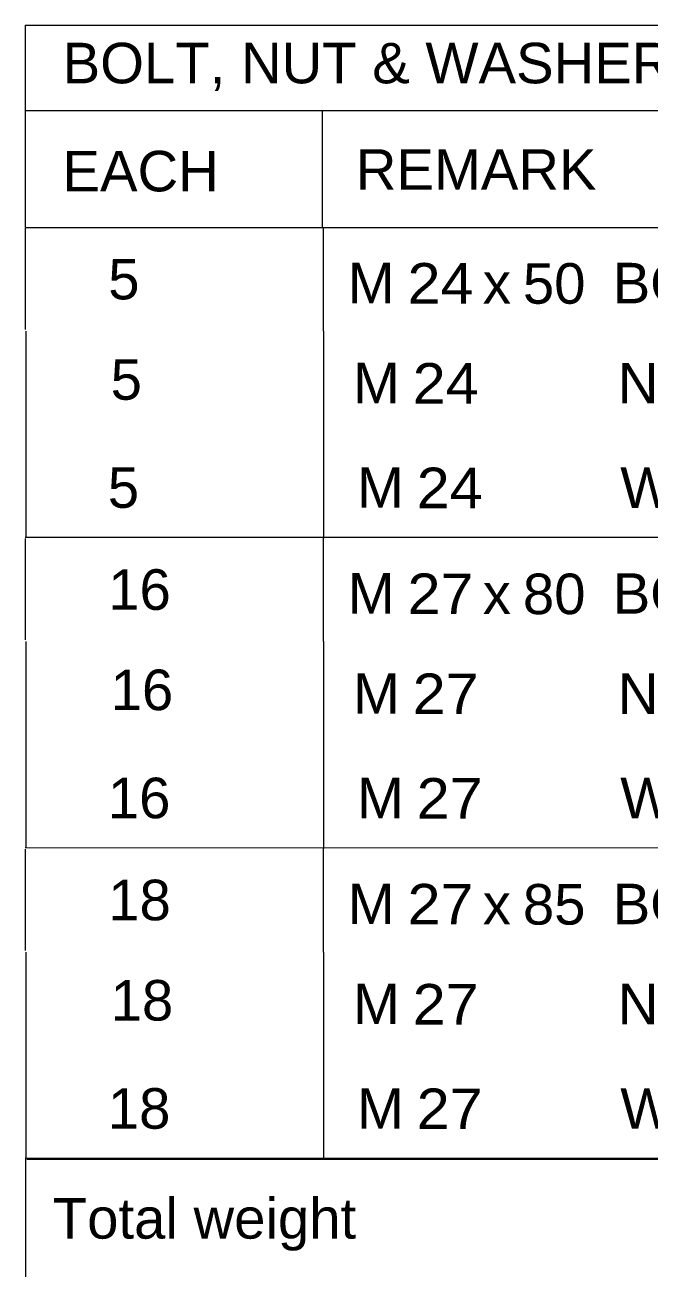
# Model space of a CAD drawing. Header units: millimetres. Extents: x 2 to 1174, y 1 to 825.
# Drawn here: x 1037.8 to 1071.7, y 621.2 to 689.1 of the extents above; entities that cross this region are included whole.
import ezdxf

# ---------------------------------------------------------------- set-up
doc = ezdxf.new("R2010")
doc.units = ezdxf.units.MM
doc.linetypes.add('XKITLINE00', pattern=[0])
doc.layers.add('OtherObjectType', color=7, linetype='Continuous', lineweight=0)
doc.styles.add('ARIAL_NARROW', font='ARIALN.TTF')

# ---------------------------------------------------------------- blocks, each defined once
blk = doc.blocks.new('*A188')
at = {"layer": 'OtherObjectType', "color": 7, "linetype": 'XKITLINE00', "lineweight": 0}
for p, q in [((1037.755, 689.15), (1163.878, 689.15)), ((1037.755, 689.15), (1037.755, 678.151)), ((1037.754, 684.502), (1163.877, 684.503)), ((1053.873, 684.51), (1053.871, 678.151)), ((1037.763, 678.12), (1037.763, 672.62)), ((1037.769, 678.153), (1163.878, 678.152)), ((1053.921, 678.146), (1053.921, 672.531)), ((1037.79, 672.531), (1037.791, 666.917)), ((1053.95, 672.528), (1053.95, 666.912)), ((1037.794, 666.897), (1037.794, 661.33)), ((1053.95, 666.911), (1053.95, 661.295)), ((1163.878, 661.301), (1037.754, 661.33)), ((1037.763, 661.263), (1037.763, 655.763)), ((1053.921, 661.29), (1053.921, 655.674)), ((1037.79, 655.674), (1037.791, 650.061)), ((1053.95, 655.672), (1053.95, 650.056)), ((1037.794, 650.04), (1037.794, 644.473)), ((1053.95, 650.054), (1053.95, 644.438)), ((1163.878, 644.444), (1037.754, 644.473)), ((1053.921, 644.434), (1053.921, 638.818)), ((1037.763, 644.407), (1037.763, 638.907)), ((1037.79, 638.818), (1037.791, 633.204)), ((1053.95, 638.816), (1053.95, 633.2)), ((1037.794, 633.184), (1037.794, 627.617)), ((1053.95, 633.198), (1053.95, 627.582)), ((1163.878, 627.588), (1037.754, 627.617)), ((1037.777, 627.58), (1037.777, 621.174)), ((1037.854, 627.577), (1163.873, 627.581))]:
    blk.add_line(p, q, dxfattribs=at)
at = {"layer": 'OtherObjectType', "color": 7, "style": 'ARIAL_NARROW'}
for s, width, p in [('BOLT, NUT & WASHERS MATERIAL LIST', 1.211571, (1039.792, 685.986)), ('EACH', 1.211571, (1039.784, 680.119)), ('REMARK', 1.211571, (1055.695, 680.207)), ('5', 1.211571, (1042.265, 674.255)), ('M', 1.211571, (1055.258, 674.046)), ('24', 1.275, (1058.502, 674.025)), ('x', 1.211571, (1062.583, 674.029)), ('50', 1.211571, (1064.759, 674.02)), ('BOLTS', 1.211571, (1069.63, 674.039)), ('5', 1.211571, (1042.398, 668.807)), ('M', 1.211571, (1055.538, 668.614)), ('24', 1.275, (1058.782, 668.593)), ('NUTS', 1.211571, (1069.91, 668.606)), ('5', 1.211571, (1042.243, 662.938)), ('M', 1.211571, (1055.756, 662.938)), ('24', 1.275, (1059, 662.917)), ('WASHERS', 1.211571, (1070.041, 662.933)), ('16', 1.211571, (1042.265, 657.398)), ('M', 1.211571, (1055.258, 657.19)), ('27', 1.275, (1058.502, 657.169)), ('80', 1.211571, (1064.759, 657.164)), ('BOLTS', 1.211571, (1069.63, 657.182)), ('x', 1.211571, (1062.583, 657.172)), ('16', 1.211571, (1042.398, 651.951)), ('M', 1.211571, (1055.538, 651.758)), ('27', 1.275, (1058.782, 651.737)), ('NUTS', 1.211571, (1069.91, 651.75)), ('16', 1.211571, (1042.243, 646.081)), ('M', 1.211571, (1055.756, 646.081)), ('27', 1.275, (1059, 646.061)), ('WASHERS', 1.211571, (1070.041, 646.077)), ('18', 1.211571, (1042.265, 640.542)), ('M', 1.211571, (1055.258, 640.334)), ('27', 1.275, (1058.502, 640.313)), ('85', 1.211571, (1064.759, 640.307)), ('BOLTS', 1.211571, (1069.63, 640.326)), ('x', 1.211571, (1062.583, 640.316)), ('18', 1.211571, (1042.398, 635.095)), ('M', 1.211571, (1055.538, 634.901)), ('27', 1.275, (1058.782, 634.88)), ('NUTS', 1.211571, (1069.91, 634.894)), ('18', 1.211571, (1042.243, 629.225)), ('M', 1.211571, (1055.756, 629.225)), ('27', 1.275, (1059, 629.204)), ('WASHERS', 1.211571, (1070.041, 629.22)), ('Total weight', 1.211571, (1039.256, 623.256))]:
    blk.add_text(s, height=2.2, dxfattribs=dict(at, width=width)).set_placement(p)

msp = doc.modelspace()

# ---------------------------------------------------------------- block references
at = {"lineweight": 0}
msp.add_blockref('*A188', (0, 0), dxfattribs=at)

doc.saveas('drawing.dxf')
